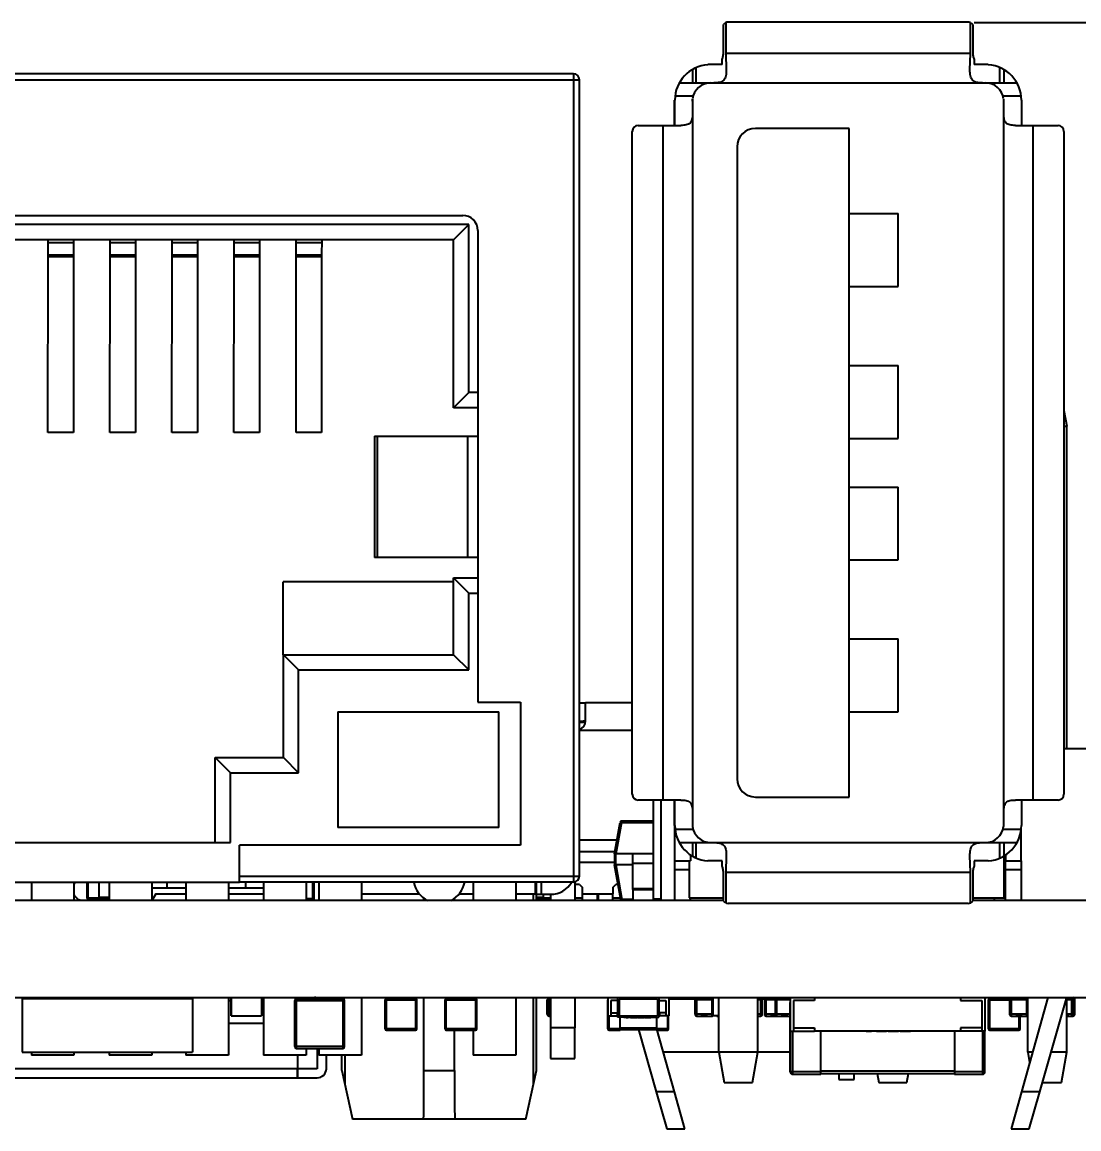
# Model space of a CAD drawing. Header units: inches. Extents: x -29 to 164, y -51 to 83.
# Drawn here: x 21 to 38.38, y -44.53 to -26.32 of the extents above; entities that cross this region are included whole.
import ezdxf

# ---------------------------------------------------------------- set-up
doc = ezdxf.new("R2010")
doc.units = ezdxf.units.IN
doc.header["$LTSCALE"] = 1.21
doc.header["$MEASUREMENT"] = 0
doc.header["$PDMODE"] = 3
doc.header["$PDSIZE"] = 0.3125
doc.layers.get('0').update_dxf_attribs({"linetype": 'CONTINUOUS'})
doc.layers.get('Defpoints').update_dxf_attribs({"linetype": 'CONTINUOUS'})
doc.layers.add('DIM', color=3, linetype='CONTINUOUS')
doc.styles.get("Standard").update_dxf_attribs({"font": 'txt', "width": 0.8})
doc.dimstyles.get("Standard").update_dxf_attribs({"dimtxt": 0.15625, "dimasz": 0.1875, "dimexe": 0.125, "dimexo": 0.0625, "dimgap": 0.09, "dimtad": 0, "dimtih": 1, "dimtoh": 1, "dimzin": 4, "dimdsep": 46, "dimtxsty": 'STANDARD', "dimblk": '_FILLED', "dimblk1": '_FILLED', "dimblk2": '_FILLED', "dimcen": 0.09, "dimazin": 1, "dimtp": 0.01, "dimtm": 0.01, "dimtfac": 1, "dimtofl": 0, "dimtmove": 0, "dimatfit": 3, "dimldrblk": '_FILLED', "dimfxl": 1, "dimtolj": 1, "dimtzin": 4, "dimarcsym": 0})

# ---------------------------------------------------------------- blocks, each defined once
blk = doc.blocks.new('_FILLED')
at = {"color": 0, "linetype": 'ByBlock'}
blk.add_solid([(0, 0), (-1, 0.1667), (-1, -0.1667)], dxfattribs=at)
blk = doc.blocks.new('*D25')
at = {"layer": 'Defpoints', "color": 0}
for p in [(36.6, -26.323), (57.889, -42.366), (63.921, -42.366)]:
    blk.add_point(p, dxfattribs=at)
at = {"layer": 'DIM', "color": 0, "lineweight": -2}
for p, q in [((36.663, -26.323), (64.046, -26.323)), ((63.921, -28.323), (63.921, -31.455)), ((63.921, -40.366), (63.921, -37.235)), ((57.951, -42.366), (64.046, -42.366))]:
    blk.add_line(p, q, dxfattribs=at)
at = {"layer": 'DIM', "color": 0, "lineweight": -2, "xscale": 2, "yscale": 2, "zscale": 2}
for p, rotation in [((63.921, -26.323), 90), ((63.921, -42.366), 270)]:
    blk.add_blockref('_FILLED', p, dxfattribs=dict(at, rotation=rotation))
at = {"layer": 'DIM', "color": 0, "insert": (63.921, -34.345), "char_height": 2, "attachment_point": 5, "rotation": 90}
blk.add_mtext('\\A1;16.04', dxfattribs=at)

msp = doc.modelspace()

# ---------------------------------------------------------------- linework, layer by layer
at = {"color": 7, "linetype": 'Continuous'}
for p, q in [((32.54, -26.812), (32.54, -26.353)), ((32.579, -26.323), (32.579, -26.83)), ((36.564, -26.316), (32.616, -26.316)), ((36.6, -26.83), (36.6, -26.323)), ((36.64, -26.353), (36.64, -26.812)), ((32.519, -27.016), (32.519, -26.929)), ((36.6, -26.83), (32.579, -26.83)), ((32.579, -26.83), (32.586, -27.1)), ((36.593, -27.1), (36.6, -26.83)), ((36.661, -26.929), (36.661, -27.016)), ((32.03, -27.094), (32.03, -27.316)), ((32.092, -27.316), (32.092, -27.063)), ((32.519, -27.016), (32.285, -27.016)), ((36.895, -27.016), (36.661, -27.016)), ((37.079, -27.059), (37.079, -27.316)), ((37.15, -27.094), (37.15, -27.316)), ((14.131, -27.266), (30.171, -27.266)), ((30.071, -27.166), (14.231, -27.166)), ((30.071, -27.166), (30.071, -40.466)), ((30.171, -40.366), (30.171, -27.266)), ((31.813, -27.316), (37.367, -27.316)), ((31.736, -28.016), (31.736, -27.599)), ((31.74, -28.016), (31.74, -27.599)), ((31.744, -27.53), (32.042, -27.53)), ((32.03, -27.616), (32.03, -27.581)), ((32.03, -27.581), (32.03, -27.616)), ((32.03, -27.616), (32.03, -39.552)), ((37.137, -27.53), (37.436, -27.53)), ((37.15, -27.616), (37.15, -27.581)), ((37.15, -27.616), (37.15, -27.581)), ((37.15, -27.825), (37.15, -27.616)), ((37.44, -27.599), (37.44, -28.016)), ((37.15, -39.552), (37.15, -27.825)), ((31.137, -28.016), (31.839, -28.016)), ((31.543, -28.016), (31.543, -39.116)), ((37.341, -28.016), (38.042, -28.016)), ((37.636, -39.116), (37.636, -28.016)), ((31.04, -39.019), (31.04, -28.114)), ((34.605, -28.066), (33.065, -28.066)), ((34.605, -39.066), (34.605, -28.066)), ((38.14, -28.114), (38.14, -39.019)), ((32.765, -28.366), (32.765, -38.766)), ((15.851, -29.496), (28.251, -29.496)), ((34.604, -29.466), (35.414, -29.466)), ((35.414, -30.666), (35.414, -29.466)), ((28.351, -29.646), (15.951, -29.646)), ((28.101, -29.896), (28.351, -29.646)), ((28.351, -32.411), (28.351, -29.646)), ((28.501, -29.746), (28.501, -37.506)), ((28.101, -29.896), (16.201, -29.896)), ((21.43, -30.149), (21.431, -29.896)), ((21.431, -29.94), (21.851, -29.94)), ((21.851, -29.896), (21.85, -30.149)), ((22.45, -30.149), (22.451, -29.896)), ((22.451, -29.94), (22.871, -29.94)), ((22.871, -29.896), (22.87, -30.149)), ((23.47, -30.149), (23.471, -29.896)), ((23.471, -29.94), (23.891, -29.94)), ((23.891, -29.896), (23.89, -30.149)), ((24.49, -30.149), (24.491, -29.896)), ((24.491, -29.94), (24.911, -29.94)), ((24.911, -29.896), (24.91, -30.149)), ((25.51, -30.149), (25.511, -29.896)), ((25.511, -29.94), (25.931, -29.94)), ((25.931, -29.896), (25.93, -30.149)), ((28.101, -32.661), (28.101, -29.896)), ((21.429, -33.07), (21.43, -30.149)), ((21.85, -30.149), (21.43, -30.149)), ((21.43, -30.174), (21.85, -30.174)), ((21.85, -30.149), (21.849, -33.07)), ((22.449, -33.07), (22.45, -30.149)), ((22.87, -30.149), (22.45, -30.149)), ((22.45, -30.174), (22.87, -30.174)), ((22.87, -30.149), (22.869, -33.07)), ((23.469, -33.07), (23.47, -30.149)), ((23.89, -30.149), (23.47, -30.149)), ((23.47, -30.174), (23.89, -30.174)), ((23.89, -30.149), (23.889, -33.07)), ((24.489, -33.07), (24.49, -30.149)), ((24.91, -30.149), (24.49, -30.149)), ((24.49, -30.174), (24.91, -30.174)), ((24.91, -30.149), (24.909, -33.07)), ((25.509, -33.07), (25.51, -30.149)), ((25.93, -30.149), (25.51, -30.149)), ((25.51, -30.174), (25.93, -30.174)), ((25.93, -30.149), (25.929, -33.07)), ((34.604, -30.666), (35.414, -30.666)), ((34.604, -31.966), (35.414, -31.966)), ((35.414, -33.166), (35.414, -31.966)), ((28.101, -32.661), (28.351, -32.411)), ((28.501, -32.411), (28.351, -32.411)), ((28.501, -32.661), (28.101, -32.661)), ((38.14, -32.709), (38.185, -32.966)), ((21.849, -33.07), (21.429, -33.07)), ((22.869, -33.07), (22.449, -33.07)), ((23.889, -33.07), (23.469, -33.07)), ((24.909, -33.07), (24.489, -33.07)), ((25.929, -33.07), (25.509, -33.07)), ((26.8, -33.126), (26.8, -35.126)), ((26.8, -33.126), (28.501, -33.126)), ((26.851, -35.126), (26.851, -33.126)), ((28.33, -33.126), (28.33, -35.126)), ((38.14, -32.966), (38.185, -32.966)), ((38.185, -38.266), (38.185, -32.966)), ((34.604, -33.166), (35.414, -33.166)), ((34.604, -33.966), (35.414, -33.966)), ((35.414, -35.166), (35.414, -33.966)), ((28.501, -35.126), (26.8, -35.126)), ((34.604, -35.166), (35.414, -35.166)), ((28.101, -36.726), (28.101, -35.461)), ((28.351, -35.711), (28.101, -35.461)), ((28.101, -35.461), (28.501, -35.461)), ((25.299, -36.726), (25.299, -35.526)), ((28.099, -35.526), (25.299, -35.526)), ((28.351, -36.976), (28.351, -35.711)), ((28.351, -35.711), (28.501, -35.711)), ((34.604, -36.466), (35.414, -36.466)), ((35.414, -37.666), (35.414, -36.466)), ((25.301, -38.416), (25.301, -36.726)), ((25.301, -36.726), (25.551, -36.976)), ((25.301, -36.726), (28.101, -36.726)), ((28.101, -36.726), (28.351, -36.976)), ((25.551, -38.666), (25.551, -36.976)), ((25.551, -36.976), (28.351, -36.976)), ((28.501, -37.506), (29.201, -37.506)), ((29.201, -37.506), (29.201, -39.856)), ((26.198, -37.666), (26.198, -39.566)), ((26.198, -37.666), (28.844, -37.666)), ((28.844, -39.566), (28.844, -37.666)), ((30.171, -37.517), (30.262, -37.517)), ((30.262, -37.517), (30.27, -37.519)), ((31.04, -37.517), (30.27, -37.517)), ((30.27, -37.817), (30.27, -37.519)), ((34.604, -37.666), (35.414, -37.666)), ((30.171, -37.817), (30.27, -37.817)), ((30.171, -37.837), (30.267, -37.837)), ((30.262, -37.817), (30.269, -37.821)), ((30.171, -37.967), (31.04, -37.967)), ((24.181, -39.816), (24.181, -38.416)), ((24.181, -38.416), (24.431, -38.666)), ((24.181, -38.416), (25.301, -38.416)), ((25.301, -38.416), (25.551, -38.666)), ((38.14, -38.266), (41.675, -38.266)), ((24.431, -39.816), (24.431, -38.666)), ((24.431, -38.666), (25.551, -38.666)), ((31.839, -39.116), (31.137, -39.116)), ((31.382, -39.116), (31.382, -40.746)), ((31.384, -39.116), (31.384, -40.746)), ((31.515, -40.766), (31.515, -39.116)), ((31.736, -39.534), (31.736, -39.116)), ((31.74, -39.534), (31.74, -39.116)), ((33.065, -39.066), (34.605, -39.066)), ((38.042, -39.116), (37.341, -39.116)), ((37.44, -39.116), (37.44, -39.534)), ((30.75, -40.001), (30.841, -39.483)), ((30.861, -39.483), (30.77, -40.001)), ((30.841, -39.483), (30.861, -39.483)), ((31.382, -39.466), (30.861, -39.466)), ((30.861, -39.483), (30.861, -39.466)), ((30.861, -39.483), (31.382, -39.483)), ((28.844, -39.566), (26.198, -39.566)), ((31.738, -40.116), (31.738, -39.534)), ((32.042, -39.603), (31.744, -39.603)), ((37.436, -39.603), (37.137, -39.603)), ((37.438, -40.116), (37.438, -39.603)), ((19.871, -39.816), (24.431, -39.816)), ((24.581, -40.466), (24.581, -39.856)), ((29.201, -39.856), (24.581, -39.856)), ((30.789, -39.777), (30.171, -39.777)), ((31.813, -39.816), (37.367, -39.816)), ((32.03, -39.816), (32.03, -40.038)), ((32.092, -40.07), (32.092, -39.816)), ((37.079, -39.816), (37.079, -40.073)), ((37.15, -39.816), (37.15, -40.038)), ((30.756, -39.967), (30.171, -39.967)), ((30.75, -40.001), (30.75, -40.181)), ((30.75, -40.001), (30.77, -40.001)), ((31.382, -40.001), (30.77, -40.001)), ((30.77, -40.181), (30.77, -40.001)), ((31.05, -40.181), (31.05, -40.001)), ((31.998, -40.019), (31.998, -40.116)), ((32.586, -40.032), (32.579, -40.303)), ((36.6, -40.303), (36.593, -40.032)), ((37.158, -40.726), (37.158, -40.038)), ((37.178, -40.019), (37.178, -40.116)), ((30.171, -40.137), (30.75, -40.137)), ((30.85, -40.75), (30.75, -40.181)), ((30.75, -40.181), (30.77, -40.181)), ((31.05, -40.181), (30.77, -40.181)), ((30.77, -40.181), (30.87, -40.75)), ((31.05, -40.156), (31.382, -40.156)), ((31.05, -40.586), (31.05, -40.181)), ((31.737, -40.761), (31.737, -40.116)), ((31.738, -40.116), (31.998, -40.116)), ((31.978, -40.116), (31.978, -40.726)), ((32.519, -40.116), (32.285, -40.116)), ((32.519, -40.203), (32.519, -40.116)), ((36.895, -40.116), (36.661, -40.116)), ((36.661, -40.116), (36.661, -40.203)), ((37.177, -40.761), (37.177, -40.116)), ((37.178, -40.116), (37.438, -40.116)), ((37.437, -40.116), (37.437, -40.761)), ((24.581, -40.366), (30.171, -40.366)), ((31.977, -40.266), (31.737, -40.266)), ((32.54, -40.779), (32.54, -40.321)), ((32.579, -40.303), (36.6, -40.303)), ((32.579, -40.303), (32.579, -40.809)), ((36.6, -40.809), (36.6, -40.303)), ((36.64, -40.321), (36.64, -40.779)), ((37.437, -40.266), (37.177, -40.266)), ((14.231, -40.466), (24.581, -40.466)), ((21.157, -40.466), (21.157, -40.766)), ((21.857, -40.466), (21.857, -40.766)), ((22.073, -40.731), (22.073, -40.466)), ((22.073, -40.466), (22.073, -40.731)), ((22.093, -40.751), (22.093, -40.466)), ((22.273, -40.751), (22.273, -40.466)), ((22.437, -40.466), (22.437, -40.766)), ((23.137, -40.466), (23.137, -40.766)), ((23.697, -40.566), (23.137, -40.566)), ((23.383, -40.466), (23.383, -40.566)), ((23.697, -40.466), (23.697, -40.766)), ((24.397, -40.466), (24.397, -40.766)), ((24.683, -40.566), (24.397, -40.566)), ((30.071, -40.466), (24.581, -40.466)), ((24.683, -40.566), (24.683, -40.466)), ((24.977, -40.566), (24.683, -40.566)), ((24.977, -40.466), (24.977, -40.766)), ((25.677, -40.466), (25.677, -40.766)), ((25.784, -40.741), (25.784, -40.466)), ((25.809, -40.766), (25.809, -40.466)), ((25.885, -40.466), (25.885, -40.766)), ((26.585, -40.466), (26.585, -40.766)), ((28.425, -40.466), (28.425, -40.766)), ((29.125, -40.466), (29.125, -40.766)), ((29.444, -40.466), (29.444, -40.666)), ((29.464, -40.766), (29.464, -40.466)), ((29.544, -40.666), (29.544, -40.466)), ((30.093, -40.463), (30.093, -40.766)), ((30.17, -40.507), (30.093, -40.507)), ((30.17, -40.507), (30.22, -40.557)), ((30.22, -40.657), (30.22, -40.557)), ((30.72, -40.557), (30.77, -40.507)), ((30.72, -40.557), (30.72, -40.657)), ((30.807, -40.507), (30.77, -40.507)), ((31.05, -40.569), (31.382, -40.569)), ((31.05, -40.586), (31.382, -40.586)), ((31.05, -40.586), (31.05, -40.766)), ((7.879, -40.766), (32.54, -40.766)), ((22.273, -40.731), (22.073, -40.731)), ((22.093, -40.751), (22.273, -40.751)), ((22.437, -40.721), (22.273, -40.721)), ((22.273, -40.741), (22.437, -40.741)), ((22.329, -40.741), (22.329, -40.766)), ((23.204, -40.661), (23.143, -40.766)), ((23.204, -40.661), (23.697, -40.661)), ((24.397, -40.661), (24.977, -40.661)), ((25.784, -40.741), (25.677, -40.741)), ((25.689, -40.766), (25.689, -40.741)), ((25.689, -40.766), (25.689, -40.741)), ((25.689, -40.766), (25.689, -40.741)), ((25.709, -40.741), (25.709, -40.766)), ((27.54, -40.666), (26.585, -40.666)), ((27.614, -40.766), (27.614, -40.735)), ((28.114, -40.766), (28.114, -40.735)), ((28.425, -40.666), (28.188, -40.666)), ((29.444, -40.666), (29.125, -40.666)), ((29.414, -40.766), (29.414, -40.666)), ((29.464, -40.666), (29.699, -40.666)), ((29.575, -40.721), (29.464, -40.721)), ((29.464, -40.741), (29.575, -40.741)), ((29.518, -40.741), (29.518, -40.766)), ((29.549, -40.741), (29.549, -40.766)), ((29.575, -40.666), (29.575, -40.751)), ((29.693, -40.731), (29.575, -40.731)), ((29.575, -40.751), (29.575, -40.741)), ((29.575, -40.751), (29.693, -40.751)), ((29.614, -40.766), (29.614, -40.751)), ((29.638, -40.751), (29.638, -40.766)), ((29.669, -40.751), (29.669, -40.766)), ((29.685, -40.766), (29.685, -40.761)), ((29.693, -40.666), (29.693, -40.766)), ((30.093, -40.727), (30.22, -40.727)), ((30.22, -40.657), (30.48, -40.657)), ((30.22, -40.766), (30.22, -40.657)), ((30.46, -40.657), (30.46, -40.766)), ((30.46, -40.727), (30.48, -40.727)), ((30.48, -40.657), (30.72, -40.657)), ((30.48, -40.657), (30.48, -40.766)), ((30.72, -40.766), (30.72, -40.657)), ((30.72, -40.727), (30.846, -40.727)), ((30.87, -40.75), (30.85, -40.75)), ((31.05, -40.75), (30.87, -40.75)), ((31.515, -40.746), (31.384, -40.746)), ((31.978, -40.726), (32.54, -40.726)), ((31.997, -40.761), (31.997, -40.726)), ((36.64, -40.726), (37.158, -40.726)), ((36.64, -40.766), (39.479, -40.766)), ((36.995, -40.766), (36.995, -40.726)), ((36.564, -40.816), (32.616, -40.816)), ((7.879, -42.366), (52.588, -42.366)), ((21.005, -42.386), (21.005, -43.266)), ((23.805, -42.386), (21.005, -42.386)), ((21.169, -42.366), (21.169, -42.386)), ((21.857, -42.366), (21.857, -42.386)), ((21.878, -42.382), (21.878, -42.366)), ((21.878, -42.366), (21.878, -42.382)), ((21.878, -42.366), (21.878, -42.382)), ((21.878, -42.366), (21.878, -42.382)), ((21.879, -42.386), (21.879, -42.382)), ((21.879, -42.382), (22.359, -42.382)), ((22.359, -42.382), (22.359, -42.386)), ((22.378, -42.366), (22.378, -42.386)), ((22.437, -42.366), (22.437, -42.386)), ((23.137, -42.366), (23.137, -42.386)), ((23.142, -42.366), (23.142, -42.386)), ((23.142, -42.366), (23.142, -42.386)), ((23.142, -42.366), (23.142, -42.386)), ((23.142, -42.366), (23.142, -42.386)), ((23.143, -42.386), (23.143, -42.366)), ((23.143, -42.366), (23.143, -42.386)), ((23.643, -42.366), (23.643, -42.386)), ((23.697, -42.366), (23.697, -42.386)), ((23.805, -42.386), (23.805, -43.266)), ((24.397, -42.366), (24.397, -43.316)), ((24.397, -42.416), (24.443, -42.416)), ((24.442, -42.366), (24.442, -42.666)), ((24.442, -42.366), (24.442, -42.666)), ((24.442, -42.366), (24.442, -42.666)), ((24.442, -42.366), (24.442, -42.666)), ((24.443, -42.666), (24.443, -42.366)), ((24.443, -42.366), (24.443, -42.666)), ((24.943, -42.366), (24.943, -42.666)), ((24.943, -42.416), (24.977, -42.416)), ((24.958, -42.416), (24.958, -42.616)), ((24.977, -42.366), (24.977, -43.316)), ((25.489, -43.172), (25.489, -42.412)), ((25.489, -42.412), (25.489, -43.172)), ((25.489, -42.412), (26.309, -42.412)), ((25.519, -43.202), (25.519, -42.382)), ((25.519, -42.382), (26.279, -42.382)), ((25.677, -42.366), (25.677, -42.382)), ((25.885, -42.366), (25.885, -42.382)), ((26.279, -42.382), (26.279, -43.172)), ((26.309, -43.172), (26.309, -42.412)), ((26.585, -42.366), (26.585, -43.316)), ((26.976, -42.402), (27.496, -42.402)), ((26.976, -42.882), (26.976, -42.402)), ((26.976, -42.402), (26.976, -42.882)), ((26.996, -42.382), (27.476, -42.382)), ((26.996, -42.902), (26.996, -42.382)), ((27.476, -42.382), (27.476, -42.882)), ((27.496, -42.882), (27.496, -42.402)), ((27.614, -43.566), (27.614, -42.366)), ((27.961, -42.402), (28.481, -42.402)), ((27.961, -42.882), (27.961, -42.402)), ((27.961, -42.402), (27.961, -42.882)), ((27.981, -42.382), (28.461, -42.382)), ((27.981, -42.902), (27.981, -42.382)), ((28.114, -42.382), (28.114, -42.366)), ((28.425, -42.366), (28.425, -42.382)), ((28.461, -42.382), (28.461, -42.882)), ((28.481, -42.882), (28.481, -42.402)), ((29.125, -42.366), (29.125, -43.316)), ((29.414, -43.795), (29.414, -42.366)), ((29.464, -43.566), (29.464, -42.366)), ((29.641, -42.397), (29.693, -42.397)), ((29.641, -42.641), (29.641, -42.397)), ((29.641, -42.397), (29.641, -42.641)), ((29.671, -42.671), (29.671, -42.366)), ((29.693, -42.366), (29.693, -42.866)), ((30.093, -42.366), (30.093, -42.866)), ((30.638, -42.402), (30.639, -42.402)), ((30.638, -42.882), (30.638, -42.402)), ((30.638, -42.402), (30.638, -42.882)), ((30.638, -42.882), (30.638, -42.402)), ((30.638, -42.402), (30.638, -42.882)), ((30.638, -42.882), (30.638, -42.402)), ((30.638, -42.402), (30.638, -42.882)), ((30.638, -42.882), (30.638, -42.402)), ((30.638, -42.402), (30.638, -42.882)), ((30.639, -42.366), (30.639, -42.666)), ((30.799, -42.416), (30.689, -42.416)), ((30.689, -42.416), (30.689, -42.666)), ((30.799, -42.366), (30.799, -42.691)), ((30.799, -42.366), (30.799, -42.691)), ((31.454, -42.391), (30.824, -42.391)), ((30.824, -42.391), (30.824, -42.666)), ((30.899, -42.366), (30.899, -42.391)), ((31.379, -42.391), (31.379, -42.366)), ((31.379, -42.366), (31.379, -42.391)), ((31.454, -42.391), (31.454, -42.666)), ((31.479, -42.366), (31.479, -42.691)), ((31.479, -42.416), (31.589, -42.416)), ((31.589, -42.416), (31.589, -42.666)), ((31.639, -42.366), (31.639, -42.666)), ((31.639, -42.386), (32.075, -42.386)), ((32.072, -42.641), (32.072, -42.397)), ((32.073, -42.397), (32.366, -42.397)), ((32.073, -42.397), (32.073, -42.641)), ((32.103, -42.671), (32.103, -42.366)), ((32.347, -42.397), (32.347, -42.671)), ((32.366, -42.366), (32.366, -42.666)), ((32.366, -42.366), (32.366, -42.666)), ((32.465, -43.266), (32.465, -42.366)), ((33.105, -43.266), (33.105, -42.366)), ((33.105, -42.397), (33.177, -42.397)), ((33.147, -42.397), (33.147, -42.671)), ((33.175, -42.386), (33.214, -42.386)), ((33.177, -42.641), (33.177, -42.397)), ((33.212, -42.397), (33.388, -42.397)), ((33.212, -42.397), (33.212, -42.641)), ((33.212, -42.397), (33.212, -42.641)), ((33.243, -42.671), (33.243, -42.366)), ((33.388, -42.397), (33.388, -42.641)), ((33.389, -42.397), (33.639, -42.397)), ((33.389, -42.397), (33.389, -42.641)), ((33.419, -42.671), (33.419, -42.366)), ((33.639, -42.366), (33.639, -42.916)), ((33.639, -42.366), (33.639, -42.916)), ((34.039, -42.416), (33.689, -42.416)), ((33.689, -42.416), (33.689, -42.916)), ((34.039, -42.366), (34.039, -42.416)), ((36.439, -42.366), (36.439, -42.416)), ((36.439, -42.416), (36.789, -42.416)), ((36.789, -42.416), (36.789, -42.916)), ((36.839, -42.366), (36.839, -42.916)), ((36.9, -42.402), (37.246, -42.402)), ((36.9, -42.882), (36.9, -42.402)), ((36.9, -42.402), (36.9, -42.882)), ((36.92, -42.382), (37.25, -42.382)), ((36.92, -42.902), (36.92, -42.382)), ((37.246, -42.397), (37.545, -42.397)), ((37.246, -42.397), (37.246, -42.641)), ((37.246, -42.397), (37.246, -42.641)), ((37.277, -42.671), (37.277, -42.366)), ((37.873, -42.366), (37.442, -43.916)), ((37.521, -42.397), (37.521, -42.671)), ((37.545, -43.266), (37.545, -42.366)), ((37.742, -43.916), (38.17, -42.418)), ((38.185, -43.266), (38.185, -42.366)), ((38.185, -42.397), (38.318, -42.397)), ((38.263, -42.397), (38.263, -42.671)), ((38.293, -42.641), (38.293, -42.397)), ((38.318, -42.641), (38.318, -42.397)), ((33.638, -43.587), (33.638, -42.447)), ((33.638, -43.587), (33.638, -42.447)), ((33.639, -42.447), (33.639, -42.447)), ((33.639, -42.447), (33.639, -43.587)), ((24.397, -42.786), (24.977, -42.786)), ((24.442, -42.666), (24.442, -42.666)), ((24.443, -42.666), (24.442, -42.666)), ((24.443, -42.666), (24.943, -42.666)), ((24.626, -42.667), (24.626, -42.666)), ((24.627, -42.667), (24.627, -42.666)), ((24.627, -42.667), (24.759, -42.667)), ((24.639, -42.667), (24.639, -42.666)), ((24.698, -42.667), (24.698, -42.666)), ((24.759, -42.667), (24.759, -42.666)), ((24.977, -42.616), (24.958, -42.616)), ((29.693, -42.641), (29.641, -42.641)), ((29.671, -42.671), (29.693, -42.671)), ((30.639, -42.666), (30.789, -42.666)), ((30.658, -42.902), (30.658, -42.666)), ((30.689, -42.616), (30.789, -42.616)), ((30.789, -42.616), (30.789, -42.666)), ((30.799, -42.666), (30.789, -42.666)), ((30.899, -42.691), (30.799, -42.691)), ((30.824, -42.666), (31.454, -42.666)), ((30.838, -42.902), (30.838, -42.691)), ((30.849, -42.691), (30.849, -42.666)), ((30.899, -42.666), (30.899, -42.691)), ((30.899, -42.691), (31.479, -42.691)), ((30.937, -42.691), (30.937, -42.701)), ((30.974, -42.701), (30.937, -42.701)), ((30.951, -42.691), (30.951, -42.701)), ((30.974, -42.691), (30.974, -42.701)), ((31.01, -42.691), (31.01, -42.701)), ((31.112, -42.701), (31.01, -42.701)), ((31.062, -42.691), (31.062, -42.701)), ((31.112, -42.691), (31.112, -42.701)), ((31.126, -42.691), (31.126, -42.701)), ((31.228, -42.701), (31.126, -42.701)), ((31.228, -42.691), (31.228, -42.701)), ((31.241, -42.691), (31.241, -42.701)), ((31.343, -42.701), (31.241, -42.701)), ((31.293, -42.691), (31.293, -42.701)), ((31.343, -42.691), (31.343, -42.701)), ((31.379, -42.666), (31.379, -42.691)), ((31.429, -42.691), (31.429, -42.666)), ((31.438, -42.691), (31.438, -42.902)), ((31.639, -42.666), (31.479, -42.666)), ((31.589, -42.616), (31.489, -42.616)), ((31.489, -42.616), (31.489, -42.666)), ((31.618, -42.666), (31.618, -42.902)), ((31.638, -42.882), (31.638, -42.666)), ((32.366, -42.641), (32.073, -42.641)), ((32.103, -42.671), (32.347, -42.671)), ((32.168, -42.671), (32.168, -42.674)), ((32.168, -42.674), (32.168, -42.671)), ((32.275, -42.674), (32.168, -42.674)), ((32.256, -42.674), (32.256, -42.671)), ((32.265, -42.674), (32.265, -42.671)), ((32.274, -42.674), (32.274, -42.671)), ((32.275, -42.674), (32.275, -42.671)), ((32.465, -42.666), (32.366, -42.666)), ((32.449, -42.691), (32.449, -42.666)), ((32.449, -42.666), (32.449, -42.691)), ((32.465, -42.691), (32.449, -42.691)), ((33.177, -42.641), (33.105, -42.641)), ((33.105, -42.671), (33.147, -42.671)), ((33.388, -42.641), (33.212, -42.641)), ((33.243, -42.671), (33.419, -42.671)), ((33.314, -42.674), (33.314, -42.671)), ((33.421, -42.674), (33.314, -42.674)), ((33.359, -42.674), (33.359, -42.671)), ((33.377, -42.671), (33.377, -42.674)), ((33.638, -42.641), (33.389, -42.641)), ((33.419, -42.671), (33.638, -42.671)), ((33.421, -42.671), (33.421, -42.674)), ((33.491, -42.674), (33.491, -42.671)), ((33.597, -42.674), (33.491, -42.674)), ((33.535, -42.674), (33.535, -42.671)), ((33.553, -42.671), (33.553, -42.674)), ((33.598, -42.671), (33.598, -42.674)), ((37.545, -42.641), (37.246, -42.641)), ((37.277, -42.671), (37.521, -42.671)), ((37.348, -42.674), (37.348, -42.671)), ((37.455, -42.674), (37.348, -42.674)), ((37.393, -42.674), (37.393, -42.671)), ((37.4, -42.674), (37.4, -42.902)), ((37.411, -42.671), (37.411, -42.674)), ((37.42, -42.882), (37.42, -42.674)), ((37.455, -42.671), (37.455, -42.674)), ((38.318, -42.641), (38.185, -42.641)), ((38.185, -42.671), (38.287, -42.671)), ((38.222, -42.674), (38.185, -42.674)), ((38.198, -42.671), (38.198, -42.674)), ((38.222, -42.671), (38.222, -42.674)), ((38.287, -42.658), (38.287, -42.671)), ((27.496, -42.882), (26.976, -42.882)), ((26.996, -42.902), (27.476, -42.902)), ((27.476, -42.882), (27.476, -42.902)), ((28.481, -42.882), (27.961, -42.882)), ((27.981, -42.902), (28.461, -42.902)), ((28.114, -43.566), (28.114, -42.902)), ((28.425, -42.902), (28.425, -43.316)), ((28.461, -42.882), (28.461, -42.902)), ((30.093, -42.866), (29.693, -42.866)), ((29.693, -42.866), (29.693, -43.366)), ((30.093, -43.366), (30.093, -42.866)), ((30.838, -42.882), (30.638, -42.882)), ((30.658, -42.902), (30.658, -42.902)), ((30.658, -42.902), (30.658, -42.902)), ((30.658, -42.902), (30.658, -42.902)), ((30.658, -42.902), (30.838, -42.902)), ((31.438, -42.872), (30.838, -42.872)), ((30.838, -42.892), (31.438, -42.892)), ((31.141, -42.892), (31.433, -43.916)), ((31.638, -42.882), (31.438, -42.882)), ((31.438, -42.892), (31.438, -42.902)), ((31.438, -42.892), (31.438, -42.902)), ((31.438, -42.892), (31.438, -42.902)), ((31.438, -42.902), (31.438, -42.902)), ((31.438, -42.902), (31.438, -42.902)), ((31.438, -42.902), (31.438, -42.902)), ((31.438, -42.902), (31.618, -42.902)), ((31.733, -43.916), (31.451, -42.902)), ((33.639, -42.916), (34.039, -42.916)), ((33.679, -43.627), (33.679, -42.916)), ((33.689, -42.866), (34.039, -42.866)), ((34.039, -42.866), (34.039, -42.916)), ((36.839, -42.916), (34.039, -42.916)), ((34.139, -43.627), (34.139, -42.916)), ((34.885, -42.916), (34.885, -42.917)), ((34.885, -42.917), (34.975, -42.917)), ((34.952, -42.917), (34.952, -42.916)), ((34.975, -42.917), (34.975, -42.916)), ((35.054, -42.916), (35.054, -42.917)), ((35.054, -42.917), (35.222, -42.917)), ((35.06, -42.916), (35.06, -42.917)), ((35.145, -42.917), (35.145, -42.916)), ((35.222, -42.917), (35.222, -42.916)), ((35.222, -42.917), (35.222, -42.916)), ((35.251, -42.917), (35.251, -42.916)), ((35.251, -42.917), (35.421, -42.917)), ((35.336, -42.917), (35.336, -42.916)), ((35.421, -42.917), (35.421, -42.916)), ((35.447, -42.917), (35.447, -42.916)), ((35.447, -42.917), (35.615, -42.917)), ((35.537, -42.917), (35.537, -42.916)), ((35.61, -42.917), (35.61, -42.916)), ((35.615, -42.917), (35.615, -42.916)), ((36.339, -42.916), (36.339, -43.627)), ((36.789, -42.866), (36.439, -42.866)), ((36.439, -42.866), (36.439, -42.916)), ((36.799, -42.916), (36.799, -43.627)), ((36.839, -43.587), (36.839, -42.916)), ((37.42, -42.882), (36.9, -42.882)), ((36.92, -42.902), (37.4, -42.902)), ((21.005, -43.266), (23.805, -43.266)), ((21.157, -43.266), (21.157, -43.316)), ((21.857, -43.316), (21.157, -43.316)), ((21.857, -43.266), (21.857, -43.316)), ((22.437, -43.266), (22.437, -43.316)), ((23.137, -43.316), (22.437, -43.316)), ((23.137, -43.266), (23.137, -43.316)), ((23.697, -43.266), (23.697, -43.316)), ((24.397, -43.316), (23.697, -43.316)), ((25.677, -43.316), (24.977, -43.316)), ((26.309, -43.172), (25.489, -43.172)), ((25.519, -43.202), (26.279, -43.202)), ((25.533, -43.316), (25.533, -43.686)), ((25.677, -43.202), (25.677, -43.316)), ((25.858, -43.202), (25.858, -43.536)), ((25.885, -43.202), (25.885, -43.316)), ((26.585, -43.316), (25.885, -43.316)), ((26.008, -43.536), (26.008, -43.316)), ((26.264, -43.566), (26.264, -43.316)), ((26.279, -43.172), (26.279, -43.202)), ((26.314, -43.316), (26.314, -43.795)), ((29.125, -43.316), (28.425, -43.316)), ((33.638, -43.266), (31.552, -43.266)), ((32.465, -43.266), (32.553, -43.766)), ((33.017, -43.766), (33.105, -43.266)), ((37.621, -43.266), (37.545, -43.266)), ((37.545, -43.266), (37.575, -43.433)), ((38.185, -43.266), (37.926, -43.266)), ((38.097, -43.766), (38.185, -43.266)), ((29.693, -43.366), (30.093, -43.366)), ((18.008, -43.686), (25.858, -43.686)), ((25.858, -43.536), (18.034, -43.536)), ((26.264, -43.566), (26.439, -44.366)), ((27.614, -43.566), (28.114, -43.566)), ((27.614, -43.795), (27.614, -43.566)), ((28.114, -43.566), (28.114, -43.795)), ((29.289, -44.366), (29.464, -43.566)), ((34.139, -43.587), (33.639, -43.587)), ((33.679, -43.627), (34.139, -43.627)), ((36.339, -43.577), (34.139, -43.577)), ((34.139, -43.617), (36.339, -43.617)), ((34.437, -43.617), (34.437, -43.716)), ((34.687, -43.716), (34.687, -43.617)), ((35.067, -43.615), (35.093, -43.766)), ((35.557, -43.766), (35.584, -43.616)), ((36.338, -43.627), (36.338, -43.617)), ((36.338, -43.627), (36.338, -43.617)), ((36.839, -43.587), (36.339, -43.587)), ((36.339, -43.627), (36.799, -43.627)), ((32.553, -43.766), (33.017, -43.766)), ((34.437, -43.716), (34.687, -43.716)), ((35.093, -43.766), (35.557, -43.766)), ((37.783, -43.766), (38.097, -43.766)), ((31.733, -43.916), (31.433, -43.916)), ((31.433, -43.916), (31.607, -44.526)), ((31.903, -44.526), (31.733, -43.916)), ((37.442, -43.916), (37.272, -44.526)), ((37.742, -43.916), (37.442, -43.916)), ((37.568, -44.526), (37.742, -43.916)), ((29.289, -44.366), (26.439, -44.366)), ((31.607, -44.526), (31.903, -44.526)), ((37.272, -44.526), (37.568, -44.526))]:
    msp.add_line(p, q, dxfattribs=at)
at = {"color": 40, "linetype": 'Continuous'}
msp.add_line((25.533, -43.686), (25.533, -43.536), dxfattribs=at)
at = {"color": 7, "linetype": 'Continuous'}
for centre, radius, start, end in [((32.616, -26.414), 0.0973, 90, 141.5855), ((36.564, -26.414), 0.0973, 67.7427, 90), ((36.563, -26.414), 0.0973, 38.4109, 56.7173), ((32.324, -27.599), 0.584, 93.8239, 180), ((36.856, -27.599), 0.584, 0, 86.175), ((30.071, -27.266), 0.1, 0, 90), ((32.33, -27.616), 0.3, 90, 173.1973), ((36.85, -27.616), 0.3, 6.8027, 90), ((31.137, -28.114), 0.0973, 90, 180), ((38.042, -28.114), 0.0973, 0, 90), ((33.065, -28.366), 0.3, 90, 180), ((28.251, -29.746), 0.25, 0, 90), ((30.12, -37.817), 0.15, 289.8663, 360), ((30.23, -37.917), 0.1, 66.5982, 90), ((33.065, -38.766), 0.3, 180, 270), ((31.137, -39.019), 0.0973, 180, 270), ((38.042, -39.019), 0.0973, 270, 0), ((30.861, -39.486), 0.02, 90, 170), ((30.861, -39.486), 0.02, 90, 170), ((32.324, -39.534), 0.584, 180, 266.178), ((32.33, -39.516), 0.3, 186.8027, 270), ((36.85, -39.516), 0.3, 270, 353.1973), ((36.856, -39.534), 0.584, 273.8231, 0), ((30.071, -40.366), 0.1, 270, 0), ((22.006, -40.593), 0.173, 132.0429, 150.5078), ((27.865, -40.391), 0.425, 190.3919, 243.2746), ((27.865, -40.391), 0.425, 296.7057, 349.6161), ((29.699, -40.266), 0.4, 270, 329.64), ((22.006, -40.593), 0.173, 209.4925, 251.9406), ((22.093, -40.731), 0.02, 180, 270), ((22.093, -40.731), 0.02, 180, 270), ((32.616, -40.719), 0.0973, 218.4197, 236.7788), ((36.563, -40.719), 0.0973, 270, 321.5839), ((32.616, -40.719), 0.0973, 247.7431, 270), ((21.879, -42.402), 0.02, 90, 129.0736), ((21.879, -42.402), 0.02, 90, 129.0617), ((22.359, -42.402), 0.02, 50.9383, 90), ((25.519, -42.412), 0.03, 90, 180), ((25.519, -42.412), 0.03, 90, 180), ((25.808, -42.566), 0.2, 67.1028, 80.0313), ((26.279, -42.412), 0.03, 0, 90), ((26.996, -42.402), 0.02, 90, 180), ((26.996, -42.402), 0.02, 90, 180), ((27.476, -42.402), 0.02, 0, 90), ((27.981, -42.402), 0.02, 90, 180), ((27.981, -42.402), 0.02, 90, 180), ((28.461, -42.402), 0.02, 0, 90), ((30.658, -42.402), 0.02, 161.5915, 180), ((30.658, -42.402), 0.02, 162.3483, 180), ((30.658, -42.402), 0.02, 164.0373, 180), ((30.658, -42.402), 0.02, 163.2805, 180), ((30.658, -42.402), 0.02, 164.9696, 180), ((30.658, -42.402), 0.02, 167.1297, 180), ((30.658, -42.402), 0.02, 169.8629, 180), ((30.658, -42.402), 0.02, 172.0818, 180), ((33.243, -42.397), 0.0305, 168.4389, 180), ((36.92, -42.402), 0.02, 90, 180), ((36.92, -42.402), 0.02, 90, 180), ((37.187, -42.23), 1, 349.1494, 352.1426), ((38.287, -42.397), 0.0305, 360, 78.4389), ((33.678, -42.447), 0.04, 168.6126, 180), ((33.678, -42.447), 0.04, 172.1735, 180), ((33.678, -42.447), 0.04, 174.3933, 180), ((33.679, -42.447), 0.04, 177.9542, 180), ((29.671, -42.641), 0.0305, 180, 205.4927), ((29.671, -42.641), 0.0305, 180, 270), ((32.103, -42.641), 0.0305, 180, 205.4927), ((32.103, -42.641), 0.0305, 180, 270), ((32.347, -42.641), 0.0305, 270, 308.3346), ((33.147, -42.641), 0.0305, 270, 360), ((33.243, -42.641), 0.0305, 180, 205.4929), ((33.243, -42.641), 0.0305, 180, 270), ((33.419, -42.641), 0.0305, 180, 205.4929), ((33.419, -42.641), 0.0305, 180, 270), ((37.277, -42.641), 0.0305, 180, 205.4929), ((37.277, -42.641), 0.0305, 180, 270), ((37.521, -42.641), 0.0305, 270, 323.9886), ((38.263, -42.641), 0.0305, 270, 360), ((38.287, -42.641), 0.0305, 270, 360), ((26.996, -42.882), 0.02, 180, 270), ((26.996, -42.882), 0.02, 180, 270), ((27.476, -42.882), 0.02, 270, 0), ((27.981, -42.882), 0.02, 180, 270), ((27.981, -42.882), 0.02, 180, 270), ((28.461, -42.882), 0.02, 270, 0), ((30.658, -42.882), 0.02, 180, 270), ((30.658, -42.882), 0.02, 180, 270), ((30.658, -42.882), 0.02, 180, 270), ((30.658, -42.882), 0.02, 180, 270), ((30.658, -42.882), 0.02, 180, 270), ((30.658, -42.882), 0.02, 180, 270), ((30.658, -42.882), 0.02, 180, 270), ((30.658, -42.882), 0.02, 180, 270), ((31.618, -42.882), 0.02, 270, 0), ((36.92, -42.882), 0.02, 180, 270), ((36.92, -42.882), 0.02, 180, 270), ((37.4, -42.882), 0.02, 270, 0), ((25.519, -43.172), 0.03, 180, 270), ((25.519, -43.172), 0.03, 180, 270), ((26.279, -43.172), 0.03, 270, 0), ((25.858, -43.536), 0.15, 270, 0), ((33.678, -43.587), 0.04, 180, 270), ((33.678, -43.587), 0.04, 180, 270), ((33.678, -43.587), 0.04, 180, 270), ((33.679, -43.587), 0.04, 180, 270), ((36.799, -43.587), 0.04, 270, 0)]:
    msp.add_arc(centre, radius, start, end, dxfattribs=at)
at = {"color": 40, "linetype": 'Continuous'}
msp.add_arc((25.808, -42.566), 0.2, 80.0313, 88.0851, dxfattribs=at)
at = {"color": 7, "linetype": 'Continuous'}
for centre, start_param, end_param in [((26.314, -43.795), -1.667088, -1.570786), ((29.414, -43.795), -4.712378, -4.616076)]:
    msp.add_ellipse(centre, major_axis=(0, 5.943), ratio=0.21875, start_param=start_param, end_param=end_param, dxfattribs=at)
for points, knots in [([(32.519, -26.929), (32.526, -26.911), (32.536, -26.872), (32.539, -26.832), (32.54, -26.812)], [0, 0, 0, 0, 0.476542, 1, 1, 1, 1]), ([(36.64, -26.812), (36.64, -26.832), (36.644, -26.872), (36.653, -26.911), (36.661, -26.929)], [0, 0, 0, 0, 0.523421, 1, 1, 1, 1]), ([(32.586, -27.1), (32.586, -27.118), (32.585, -27.152), (32.578, -27.211), (32.557, -27.264), (32.514, -27.296), (32.475, -27.309), (32.429, -27.315), (32.397, -27.316), (32.379, -27.316)], [0, 0, 0, 0, 0.151166, 0.285293, 0.505673, 0.609221, 0.723155, 0.853193, 1, 1, 1, 1]), ([(36.8, -27.316), (36.783, -27.316), (36.75, -27.315), (36.704, -27.309), (36.665, -27.296), (36.623, -27.264), (36.601, -27.211), (36.594, -27.152), (36.593, -27.118), (36.593, -27.1)], [0, 0, 0, 0, 0.146813, 0.276843, 0.390764, 0.49432, 0.714693, 0.848814, 1, 1, 1, 1]), ([(32.03, -27.825), (32.03, -27.841), (32.029, -27.871), (32.023, -27.913), (32.011, -27.949), (31.991, -27.978), (31.962, -27.998), (31.926, -28.01), (31.884, -28.015), (31.854, -28.016), (31.839, -28.016)], [0, 0, 0, 0, 0.14864, 0.280297, 0.395459, 0.50007, 0.605007, 0.720598, 0.851844, 1, 1, 1, 1]), ([(37.341, -28.016), (37.325, -28.016), (37.295, -28.015), (37.253, -28.01), (37.217, -27.998), (37.188, -27.978), (37.168, -27.949), (37.156, -27.913), (37.151, -27.871), (37.15, -27.841), (37.15, -27.825)], [0, 0, 0, 0, 0.148038, 0.27918, 0.394867, 0.499976, 0.604666, 0.719807, 0.851415, 1, 1, 1, 1]), ([(31.839, -39.116), (31.854, -39.116), (31.884, -39.117), (31.926, -39.123), (31.962, -39.135), (31.991, -39.155), (32.011, -39.184), (32.023, -39.22), (32.029, -39.262), (32.03, -39.291), (32.03, -39.307)], [0, 0, 0, 0, 0.148046, 0.279153, 0.394761, 0.499879, 0.604612, 0.719765, 0.851381, 1, 1, 1, 1]), ([(37.15, -39.307), (37.15, -39.291), (37.151, -39.262), (37.157, -39.22), (37.168, -39.184), (37.188, -39.155), (37.217, -39.135), (37.253, -39.123), (37.295, -39.117), (37.325, -39.116), (37.341, -39.116)], [0, 0, 0, 0, 0.148601, 0.280237, 0.395388, 0.499974, 0.604893, 0.720523, 0.85182, 1, 1, 1, 1]), ([(32.379, -39.816), (32.397, -39.816), (32.429, -39.817), (32.475, -39.823), (32.514, -39.837), (32.557, -39.868), (32.578, -39.922), (32.585, -39.981), (32.586, -40.014), (32.586, -40.032)], [0, 0, 0, 0, 0.146832, 0.27688, 0.3908, 0.494356, 0.714722, 0.848833, 1, 1, 1, 1]), ([(36.593, -40.032), (36.593, -40.014), (36.594, -39.98), (36.601, -39.922), (36.623, -39.868), (36.665, -39.837), (36.704, -39.823), (36.75, -39.817), (36.783, -39.816), (36.8, -39.816)], [0, 0, 0, 0, 0.151182, 0.285318, 0.505684, 0.609259, 0.723219, 0.85323, 1, 1, 1, 1]), ([(32.54, -40.321), (32.539, -40.3), (32.536, -40.26), (32.526, -40.221), (32.519, -40.203)], [0, 0, 0, 0, 0.523485, 1, 1, 1, 1]), ([(36.661, -40.203), (36.653, -40.221), (36.643, -40.26), (36.64, -40.3), (36.64, -40.321)], [0, 0, 0, 0, 0.476469, 1, 1, 1, 1])]:
    msp.add_open_spline(points, degree=3, knots=knots, dxfattribs=at)

# ---------------------------------------------------------------- dimensions: what is measured, and where the dimension line sits
at = {"layer": 'DIM'}
dim = msp.add_linear_dim(base=(63.921, -42.366), p1=(36.6, -26.323), p2=(57.889, -42.366), angle=90, dimstyle='STANDARD', override={"dimtxt": 2, "dimasz": 2, "dimtih": 0, "dimtoh": 0, "dimzin": 0, "dimcen": 0.198, "dimadec": 0, "dimazin": 0, "dimtp": 0, "dimtm": 0, "dimtdec": 4, "dimtzin": 0}, dxfattribs=at)
dim.commit()
dim.dimension.update_dxf_attribs({"geometry": '*D25', "text_midpoint": (63.921, -34.345)})

doc.saveas('drawing.dxf')
